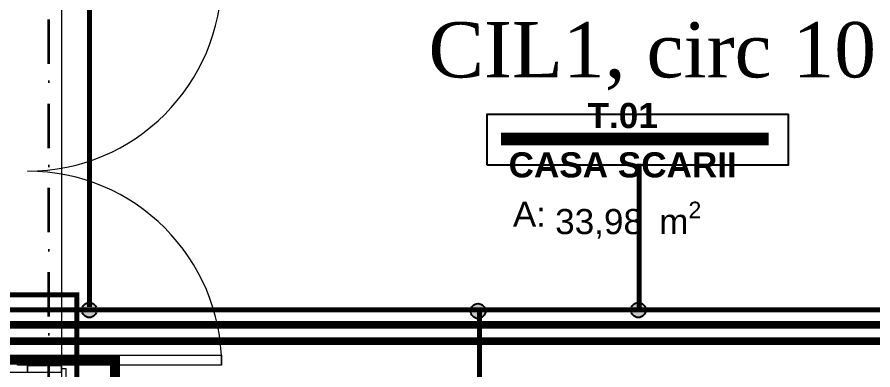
# Model space of a CAD drawing. Header units: millimetres. Extents: x 1322820 to 1391563, y 1051909 to 1098256.
# Drawn here: x 1356902 to 1360307, y 1083080 to 1084484 of the extents above; entities that cross this region are included whole.
import ezdxf
from ezdxf.enums import TextEntityAlignment as Align

# ---------------------------------------------------------------- set-up
doc = ezdxf.new("R2010")
doc.units = ezdxf.units.MM
doc.header["$MEASUREMENT"] = 0
doc.linetypes.add('Dot & Dashed', pattern=[335.138881, 176.388884, -88.194442, 0, -70.555556])
doc.layers.get('0').update_dxf_attribs({"true_color": 0x787878})
for name, color, linetype in [('Circuit echipo', 7, 'Continuous'), ('circuite iluminat normal', 7, 'Continuous'), ('circuite iluminat vitali', 1, 'Continuous'), ('circuite prize normal', 7, 'Continuous'), ('circuite prize vitali', 1, 'Continuous')]:
    doc.layers.add(name, color=color, linetype=linetype)
for name, color, linetype, true_color in [('New_ARCHICAD Doors', 7, 'Continuous', 0x787878), ('New_arhitectura - axe', 7, 'Continuous', 0x787878), ('New_arhitectura - suprafete DTAC', 7, 'Continuous', 0x787878), ('New_rezistenta - pereti de rezistenta', 7, 'Continuous', 0x787878)]:
    doc.layers.add(name, color=color, linetype=linetype, true_color=true_color)
for name, color, linetype, lineweight, true_color in [('New_ARCHICAD Doors_Pen_No__1', 7, 'Continuous', 13, 0x787878), ('New_ARCHICAD Doors_Pen_No__21', 7, 'Continuous', 20, 0x787878), ('New_ARCHICAD Zone Stamps_Pen_No__1', 7, 'Continuous', 13, 0x787878), ('New_arhitectura - axe_Pen_No__201', 7, 'Continuous', 35, 0x787878), ('New_arhitectura - suprafete DTAC_Pen_No__2', 7, 'Continuous', 13, 0x787878)]:
    doc.layers.add(name, color=color, linetype=linetype, lineweight=lineweight, true_color=true_color)
doc.styles.add('GENERATED_STYLE_1', font='arialbd.ttf')
doc.styles.add('GENERATED_STYLE_2', font='arial.ttf')

# ---------------------------------------------------------------- blocks, each defined once
blk = doc.blocks.new('CASA SCARII_T.01_1_1', base_point=(1359059.7, 1083638.4))
at = {"layer": 'New_ARCHICAD Zone Stamps_Pen_No__1', "color": 7, "lineweight": 13, "insert": (1359042.5, 1083749.3), "char_height": 100, "attachment_point": 1, "style": 'GENERATED_STYLE_2'}
blk.add_mtext('\\A1;\\pt0,50;33,98{\\H0.66x;\\S^  ;} m{\\H0.66x;\\S2^  ;}', dxfattribs=at)
at = {"layer": 'New_ARCHICAD Zone Stamps_Pen_No__1', "color": 7, "lineweight": 13}
for tag, style, p in [('DUMMY_849', 'GENERATED_STYLE_1', (1359148.6, 1084165)), ('DUMMY_850', 'GENERATED_STYLE_1', (1359748.4, 1083968.6)), ('measuredAreaCode', 'GENERATED_STYLE_2', (1358874.3, 1083749.3))]:
    blk.add_attdef(tag, text='', height=100, dxfattribs=dict(at, style=style)).set_placement(p, align=Align.TOP_LEFT)
at = {"layer": 'New_ARCHICAD Zone Stamps_Pen_No__1', "color": 7, "lineweight": 13, "style": 'GENERATED_STYLE_1'}
for tag, p in [('ROOM_NUMBER', (1359311.3, 1084142.2)), ('ROOM_NAME', (1359311.3, 1083945.8))]:
    blk.add_attdef(tag, text='', height=100, dxfattribs=at).set_placement(p, align=Align.TOP_CENTER)
blk = doc.blocks.new('Double Door 23_2')
at = {"layer": 'New_ARCHICAD Doors_Pen_No__1', "color": 7, "linetype": 'Continuous', "lineweight": 13}
for centre, start, end in [((-772, 0), 0, 90), ((772, 0), 90, 180)]:
    blk.add_arc(centre, 772, start, end, dxfattribs=at)
at = {"layer": 'New_ARCHICAD Doors_Pen_No__21', "color": 7, "linetype": 'Continuous', "lineweight": 20}
for p, q in [((-772, 772), (-772, 0)), ((-732, 772), (-772, 772)), ((-732, 0), (-732, 772)), ((732, 0), (732, 772)), ((732, 772), (772, 772)), ((772, 772), (772, 0)), ((-787, 154), (-837, 154)), ((-837, 154), (-837, 135)), ((-787, 135), (-787, 154)), ((837, 154), (787, 154)), ((787, 154), (787, 135)), ((837, 135), (837, 154)), ((-837, 135), (-787, 135)), ((-800, 135), (-837, 135)), ((-800, 135), (-837, 135)), ((-775, 135), (-800, 135)), ((-800, 135), (-800, 0)), ((-800, 0), (-800, 135)), ((-800, 0), (-800, 135)), ((-775, 0), (-775, 135)), ((800, 135), (775, 135)), ((775, 135), (775, 0)), ((787, 135), (837, 135)), ((800, 0), (800, 135)), ((800, 0), (800, 135)), ((800, 0), (800, 135)), ((800, 135), (837, 135)), ((800, 135), (837, 135)), ((-800, 0), (-775, 0)), ((-772, 0), (-800, 0)), ((-800, 0), (-800, -115)), ((-800, -115), (-800, 0)), ((-800, -115), (-800, 0)), ((-772, -40), (-772, 0)), ((-772, 0), (-732, 0)), ((772, 0), (732, 0)), ((800, 0), (772, 0)), ((772, 0), (772, -40)), ((775, 0), (800, 0)), ((800, -115), (800, 0)), ((800, -115), (800, 0)), ((800, -115), (800, 0)), ((-760, -40), (-772, -40)), ((-760, -115), (-760, -40)), ((772, -40), (760, -40)), ((760, -40), (760, -115)), ((-787, -115), (-837, -115)), ((-837, -115), (-837, -134)), ((-800, -115), (-837, -115)), ((-800, -115), (-837, -115)), ((-837, -134), (-787, -134)), ((-800, -115), (-760, -115)), ((-787, -134), (-787, -115)), ((760, -115), (800, -115)), ((837, -115), (787, -115)), ((787, -115), (787, -134)), ((787, -134), (837, -134)), ((800, -115), (837, -115)), ((800, -115), (837, -115)), ((837, -134), (837, -115))]:
    blk.add_line(p, q, dxfattribs=at)
blk = doc.blocks.new('Wall_12_1', base_point=(1357078.5, 1089418.7))
at = {"layer": 'New_ARCHICAD Doors', "color": 7, "linetype": 'Continuous', "lineweight": 13, "zscale": 1000, "rotation": 270}
blk.add_blockref('Double Door 23_2', (1356943.5, 1083870.6), dxfattribs=at)
blk = doc.blocks.new('Standard grid marker')
at = {"layer": 'New_arhitectura - axe_Pen_No__201', "linetype": 'Dot & Dashed', "lineweight": 35}
blk.add_line((1000, 0), (43350, 0), dxfattribs=at)
at = {"layer": 'New_arhitectura - axe_Pen_No__201', "lineweight": 35, "style": 'GENERATED_STYLE_1'}
for tag, p in [('AC_MarkerText_1_0', (-106.1, 7.1)), ('AC_MarkerText_1_1', (44456, 7.1))]:
    blk.add_attdef(tag, text='', height=125, rotation=270, dxfattribs=at).set_placement(p, align=Align.MIDDLE_CENTER)
blk = doc.blocks.new('terasa')
at = {"layer": 'New_arhitectura - suprafete DTAC_Pen_No__2', "linetype": 'Continuous', "lineweight": 13, "flags": 128}
blk.add_lwpolyline([(1357078.539, 1083020.6), (1361578.539, 1083020.6), (1361578.539, 1090570.6), (1357078.539, 1090570.6)], close=True, dxfattribs=at)
at = {"layer": 'New_arhitectura - axe', "linetype": 'Continuous', "lineweight": 13, "zscale": 1000, "rotation": 90}
blk.add_blockref('Standard grid marker', (1357028.539, 1052120.65), dxfattribs=at)
at = {"layer": 'New_arhitectura - suprafete DTAC', "linetype": 'Continuous', "lineweight": 13}
blk.add_blockref('CASA SCARII_T.01_1_1', (1359059.672, 1083638.37), dxfattribs=at).add_auto_attribs({'ROOM_NAME': 'CASA SCARII', 'ROOM_NUMBER': 'T.01', 'measuredAreaCode': 'A: '})
at = {"layer": 'New_rezistenta - pereti de rezistenta', "lineweight": 20}
blk.add_blockref('Wall_12_1', (1357078.539, 1089418.731), dxfattribs=at)
blk = doc.blocks.new('A$C2BB31A3D')
at = {"layer": 'circuite iluminat normal'}
blk.add_lwpolyline([(0, 0), (1200, 0), (1200, 200), (0, 200)], close=True, dxfattribs=at)
at = {"layer": 'circuite iluminat vitali', "const_width": 50}
blk.add_lwpolyline([(56.2, 102.7), (1121.4, 102.7)], dxfattribs=at)

msp = doc.modelspace()

# ---------------------------------------------------------------- block references
msp.add_blockref('terasa', (0, 0))

# ---------------------------------------------------------------- next in the draw order: hatches: boundary and pattern name
at = {"layer": 'circuite iluminat vitali'}
h = msp.add_hatch(color=256, dxfattribs=at)
h.paths.add_polyline_path([(1357197.8, 1083289.5, -0.528515), (1357159.7, 1083320.5), (1357191.7, 1083305.9)])
h.paths.add_polyline_path([(1357197.8, 1083289.5), (1357191.7, 1083305.9), (1357210.6, 1083297.2, -0.127588)])
h.paths.add_polyline_path([(1357210.6, 1083297.2), (1357159.7, 1083320.5, -0.086363), (1357162.3, 1083330.4, -0.099878), (1357169.2, 1083339.9), (1357219, 1083317.1, -0.099878), (1357216.4, 1083305.6, -0.086363)])
h.paths.add_polyline_path([(1357219, 1083317.1), (1357169.2, 1083339.9, -0.664213)])
h = msp.add_hatch(color=256, dxfattribs=at)
h.paths.add_polyline_path([(1358744.2, 1083285.5, -0.528515), (1358706.1, 1083316.5), (1358738.1, 1083301.9)])
h.paths.add_polyline_path([(1358744.2, 1083285.5), (1358738.1, 1083301.9), (1358757, 1083293.3, -0.127588)])
h.paths.add_polyline_path([(1358757, 1083293.3), (1358706.1, 1083316.5, -0.086363), (1358708.7, 1083326.4, -0.099878), (1358715.6, 1083335.9), (1358765.4, 1083313.1, -0.099878), (1358762.8, 1083301.7, -0.086363)])
h.paths.add_polyline_path([(1358765.4, 1083313.1), (1358715.6, 1083335.9, -0.664213)])
h = msp.add_hatch(color=256, dxfattribs=at)
h.paths.add_polyline_path([(1359382, 1083289.5, -0.528515), (1359343.9, 1083320.5), (1359376, 1083305.9)])
h.paths.add_polyline_path([(1359382, 1083289.5), (1359376, 1083305.9), (1359394.8, 1083297.2, -0.127588)])
h.paths.add_polyline_path([(1359394.8, 1083297.2), (1359343.9, 1083320.5, -0.086363), (1359346.5, 1083330.4, -0.099878), (1359353.4, 1083339.9), (1359403.3, 1083317.1, -0.099878), (1359400.6, 1083305.6, -0.086363)])
h.paths.add_polyline_path([(1359403.3, 1083317.1), (1359353.4, 1083339.9, -0.664213)])

# ---------------------------------------------------------------- next in the draw order: linework, layer by layer
at = {"layer": 'circuite iluminat vitali', "lineweight": 20, "const_width": 20}
msp.add_lwpolyline([(1361496.6, 1081063.9), (1361496.6, 1081063.9), (1361496.6, 1081063.9), (1361496.6, 1081063.9), (1361496.6, 1083318.6), (1361496.6, 1083318.6), (1351919.7, 1083318.6), (1351919.7, 1084794.9), (1350968.9, 1084794.9)], dxfattribs=at)
at = {"layer": 'circuite iluminat vitali'}
for centre in [(1357189.3, 1083318), (1358735.7, 1083314), (1359373.6, 1083318)]:
    msp.add_circle(centre, 29.7, dxfattribs=at)
at = {"layer": 'circuite prize normal', "lineweight": 20, "const_width": 40}
msp.add_lwpolyline([(1357291.6, 1079815.5), (1357291.6, 1083120.8), (1351783.2, 1083120.8), (1351783.2, 1083584.7), (1351455.9, 1083584.7), (1351455.9, 1085257.9), (1351375.8, 1085257.9)], dxfattribs=at)
at = {"layer": 'circuite prize vitali', "lineweight": 20}
for points, const_width in [([(1351861, 1086778.9), (1351861, 1086778.9), (1351861, 1083259.2), (1361431.7, 1083259.2), (1361431.7, 1081065.9), (1361431.7, 1081065.9), (1361431.7, 1081065.9), (1361431.7, 1081065.9)], 30), ([(1357190.4, 1084727.2), (1357190.4, 1084727.2), (1357190.4, 1083330)], 20), ([(1359376.7, 1083900.7), (1359376.7, 1083323.9)], 20), ([(1353647.5, 1083378.1), (1357140, 1083378.1), (1357140, 1082752.6), (1357140, 1081179.2), (1357140, 1082754.8), (1361216.8, 1082754.8), (1361216.8, 1081064.9), (1361216.8, 1081064.9)], 20), ([(1358741.3, 1083326.9), (1358741.3, 1082728.9)], 20), ([(1348977.8, 1083194.5), (1348977.8, 1083194.5), (1361359.1, 1083194.5), (1361359.1, 1081063.5), (1361359.1, 1081063.5), (1361359.1, 1081063.5), (1361359.1, 1081063.5)], 30)]:
    msp.add_lwpolyline(points, dxfattribs=dict(at, const_width=const_width))
at = {"layer": 'circuite prize vitali', "linetype": 'Continuous', "flags": 128}
msp.add_lwpolyline([(1357191.5, 1084719.7, 0, 0, 0), (1357191.5, 1084719.7, 0, 0, 0), (1357191.5, 1084719.7, 0, 0, 0), (1356268.6, 1083795.1, 137.7, 0, 0), (1356037.2, 1083563.8, 0, 0, 0)], format="xyseb", dxfattribs=at)

# ---------------------------------------------------------------- next in the draw order: block references
at = {"layer": 'Circuit echipo'}
msp.add_blockref('A$C2BB31A3D', (1358771.1, 1083896.3), dxfattribs=at)

# ---------------------------------------------------------------- next in the draw order: texts
at = {"layer": 'circuite iluminat vitali', "insert": (1358538.3, 1084463.8), "char_height": 220, "width": 7878.54, "attachment_point": 1}
msp.add_mtext('{\\fTimes New Roman|b0|i0|c0|p18;CIL1, circ 10}', dxfattribs=at)

doc.saveas('drawing.dxf')
